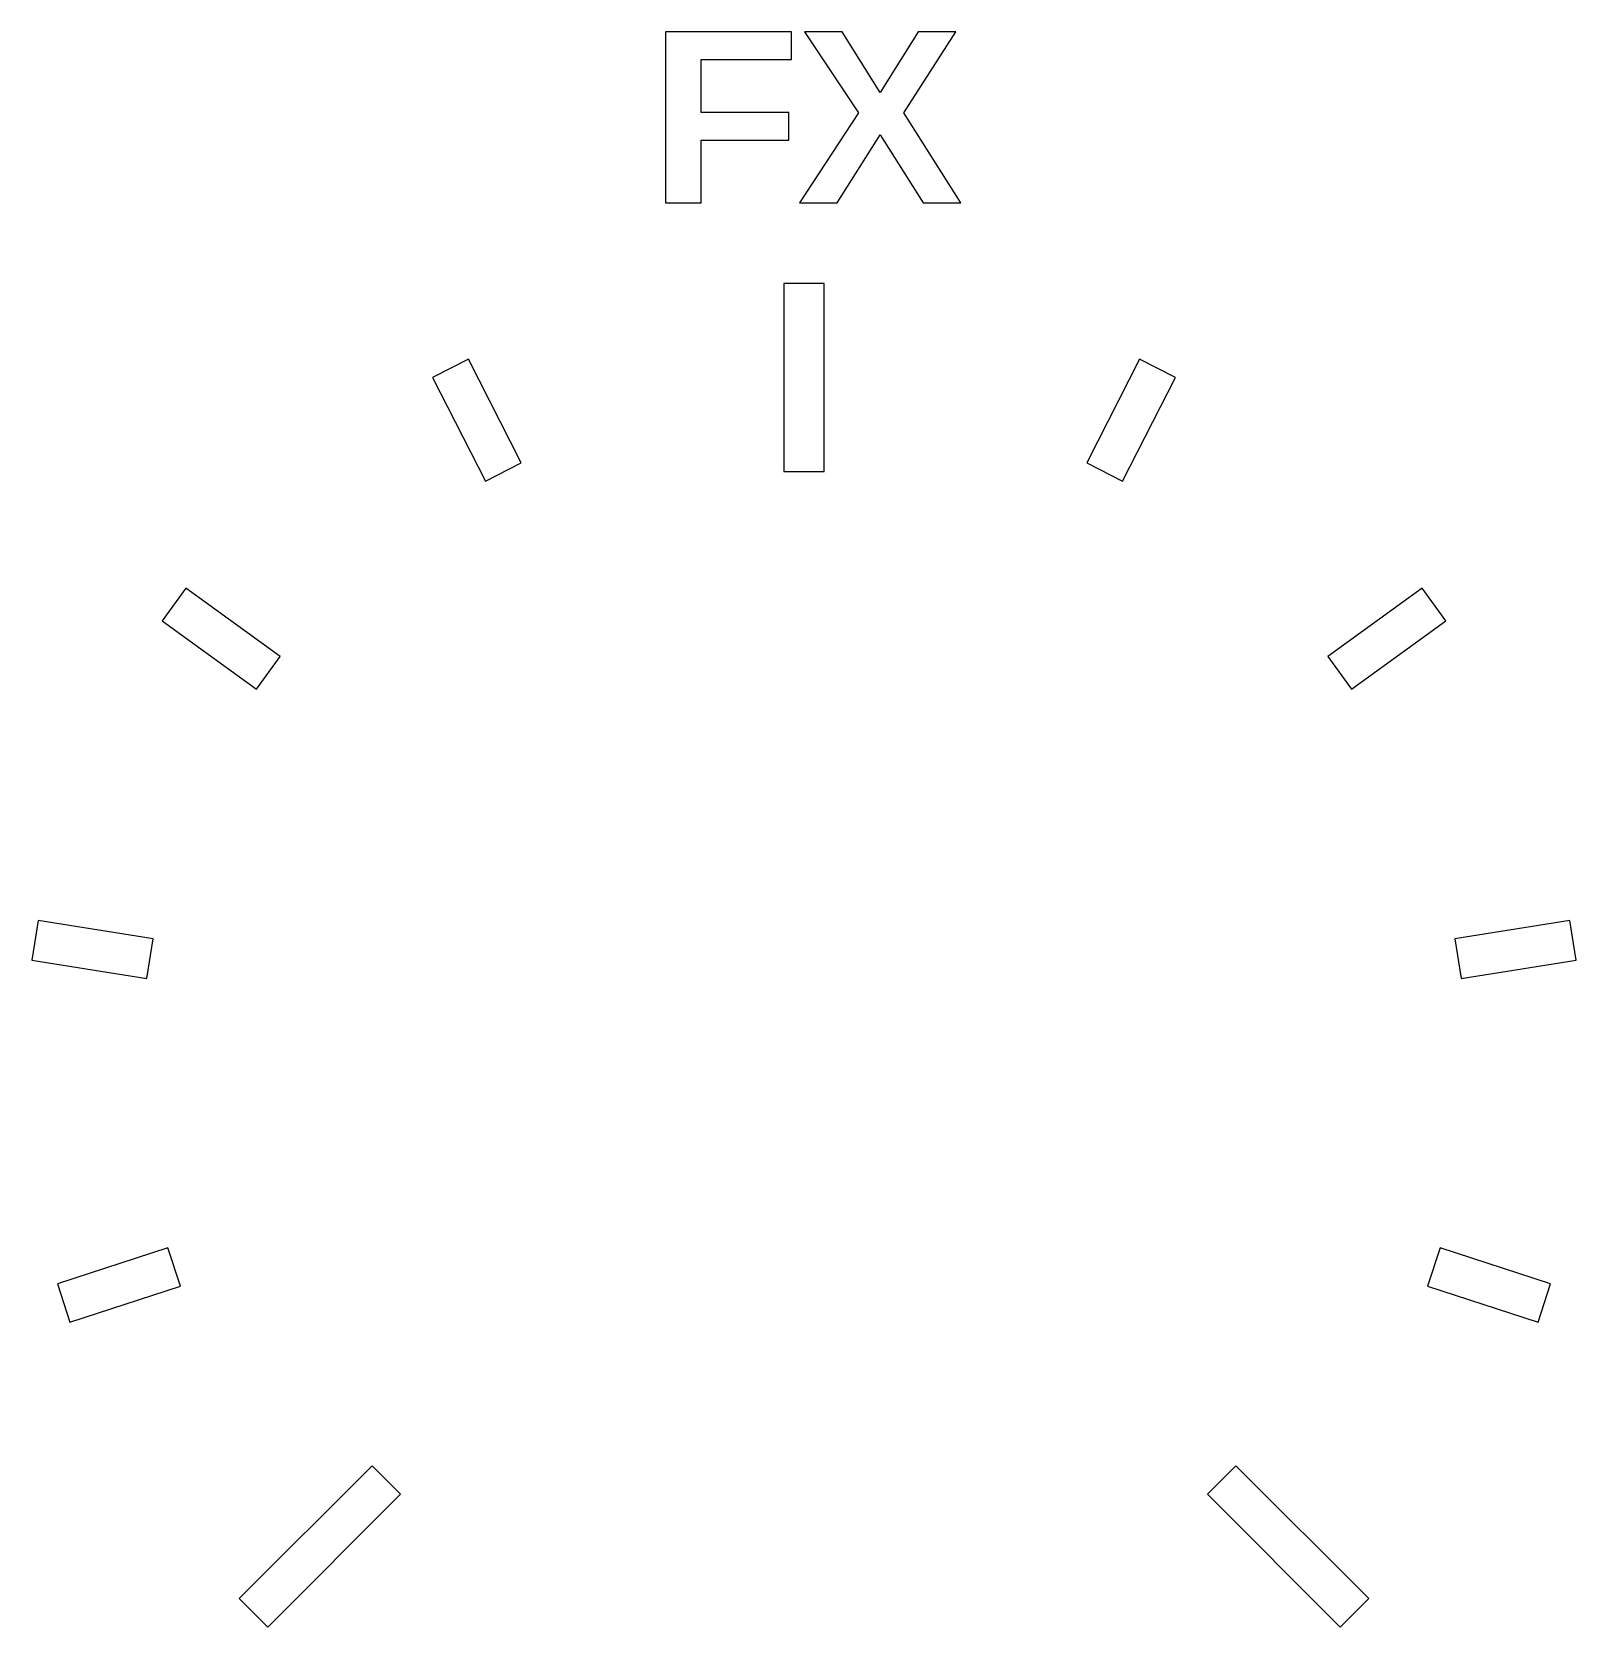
# Model space of a CAD drawing. Header units: metres. Extents: x 8.1 to 95, y -21.3 to 62.6.
# Drawn here: x 76.37 to 93.63, y -21.31 to -3.49 of the extents above; entities that cross this region are included whole.
import ezdxf

# ---------------------------------------------------------------- set-up
doc = ezdxf.new("R2010")
doc.units = ezdxf.units.M

msp = doc.modelspace()

# ---------------------------------------------------------------- linework, layer by layer
for p, q in [((84.8618, -3.48906), (83.4526, -3.48906)), ((83.4526, -3.48906), (83.4526, -5.40001)), ((84.8618, -3.79828), (84.8618, -3.48906)), ((85.427, -3.48906), (85.0038, -3.48906)), ((85.0038, -3.48906), (85.6101, -4.39503)), ((85.8515, -4.16447), (85.427, -3.48906)), ((86.276, -3.48906), (85.8515, -4.16447)), ((86.116, -4.39503), (86.6965, -3.48906)), ((86.6965, -3.48906), (86.276, -3.48906)), ((83.8527, -4.38962), (83.8527, -3.79828)), ((83.8527, -3.79828), (84.8618, -3.79828)), ((84.8306, -4.38962), (83.8527, -4.38962)), ((84.8306, -4.69884), (84.8306, -4.38962)), ((85.6101, -4.39503), (84.9483, -5.40001)), ((86.752, -5.40001), (86.116, -4.39503)), ((83.8527, -4.69884), (84.8306, -4.69884)), ((83.8527, -5.40001), (83.8527, -4.69884)), ((85.3714, -5.40001), (85.8515, -4.63916)), ((85.8515, -4.63916), (86.3316, -5.40001)), ((83.4526, -5.40001), (83.8527, -5.40001)), ((84.9483, -5.40001), (85.3714, -5.40001)), ((86.3316, -5.40001), (86.752, -5.40001)), ((85.225, -6.3), (84.775, -6.3)), ((84.775, -6.3), (84.775, -8.40001)), ((85.225, -8.40001), (85.225, -6.3)), ((81.2508, -7.1461), (80.8498, -7.3504)), ((81.841, -8.30441), (81.2508, -7.1461)), ((88.7492, -7.1461), (88.159, -8.30441)), ((89.1502, -7.3504), (88.7492, -7.1461)), ((80.8498, -7.3504), (81.44, -8.50871)), ((88.56, -8.50871), (89.1502, -7.3504)), ((81.44, -8.50871), (81.841, -8.30441)), ((88.159, -8.30441), (88.56, -8.50871)), ((84.775, -8.40001), (85.225, -8.40001)), ((78.0938, -9.70425), (77.8293, -10.0683)), ((79.1455, -10.4684), (78.0938, -9.70425)), ((91.9062, -9.70425), (90.8545, -10.4684)), ((92.1707, -10.0683), (91.9062, -9.70425)), ((77.8293, -10.0683), (78.881, -10.8324)), ((91.119, -10.8324), (92.1707, -10.0683)), ((78.881, -10.8324), (79.1455, -10.4684)), ((90.8545, -10.4684), (91.119, -10.8324)), ((76.4423, -13.4168), (76.3719, -13.8613)), ((77.7263, -13.6202), (76.4423, -13.4168)), ((93.5577, -13.4168), (92.2737, -13.6202)), ((93.6281, -13.8613), (93.5577, -13.4168)), ((77.6559, -14.0646), (77.7263, -13.6202)), ((92.2737, -13.6202), (92.3441, -14.0646)), ((76.3719, -13.8613), (77.6559, -14.0646)), ((92.3441, -14.0646), (93.6281, -13.8613)), ((77.8927, -17.0727), (76.6563, -17.4745)), ((78.0317, -17.5007), (77.8927, -17.0727)), ((92.1073, -17.0727), (91.9683, -17.5007)), ((93.3437, -17.4745), (92.1073, -17.0727)), ((76.6563, -17.4745), (76.7953, -17.9024)), ((76.7953, -17.9024), (78.0317, -17.5007)), ((91.9683, -17.5007), (93.2047, -17.9024)), ((93.2047, -17.9024), (93.3437, -17.4745)), ((80.174, -19.5078), (78.6891, -20.9927)), ((80.4922, -19.826), (80.174, -19.5078)), ((89.826, -19.5078), (89.5078, -19.826)), ((91.3109, -20.9927), (89.826, -19.5078)), ((79.0073, -21.3109), (80.4922, -19.826)), ((89.5078, -19.826), (90.9927, -21.3109)), ((78.6891, -20.9927), (79.0073, -21.3109)), ((90.9927, -21.3109), (91.3109, -20.9927))]:
    msp.add_line(p, q)

doc.saveas('drawing.dxf')
